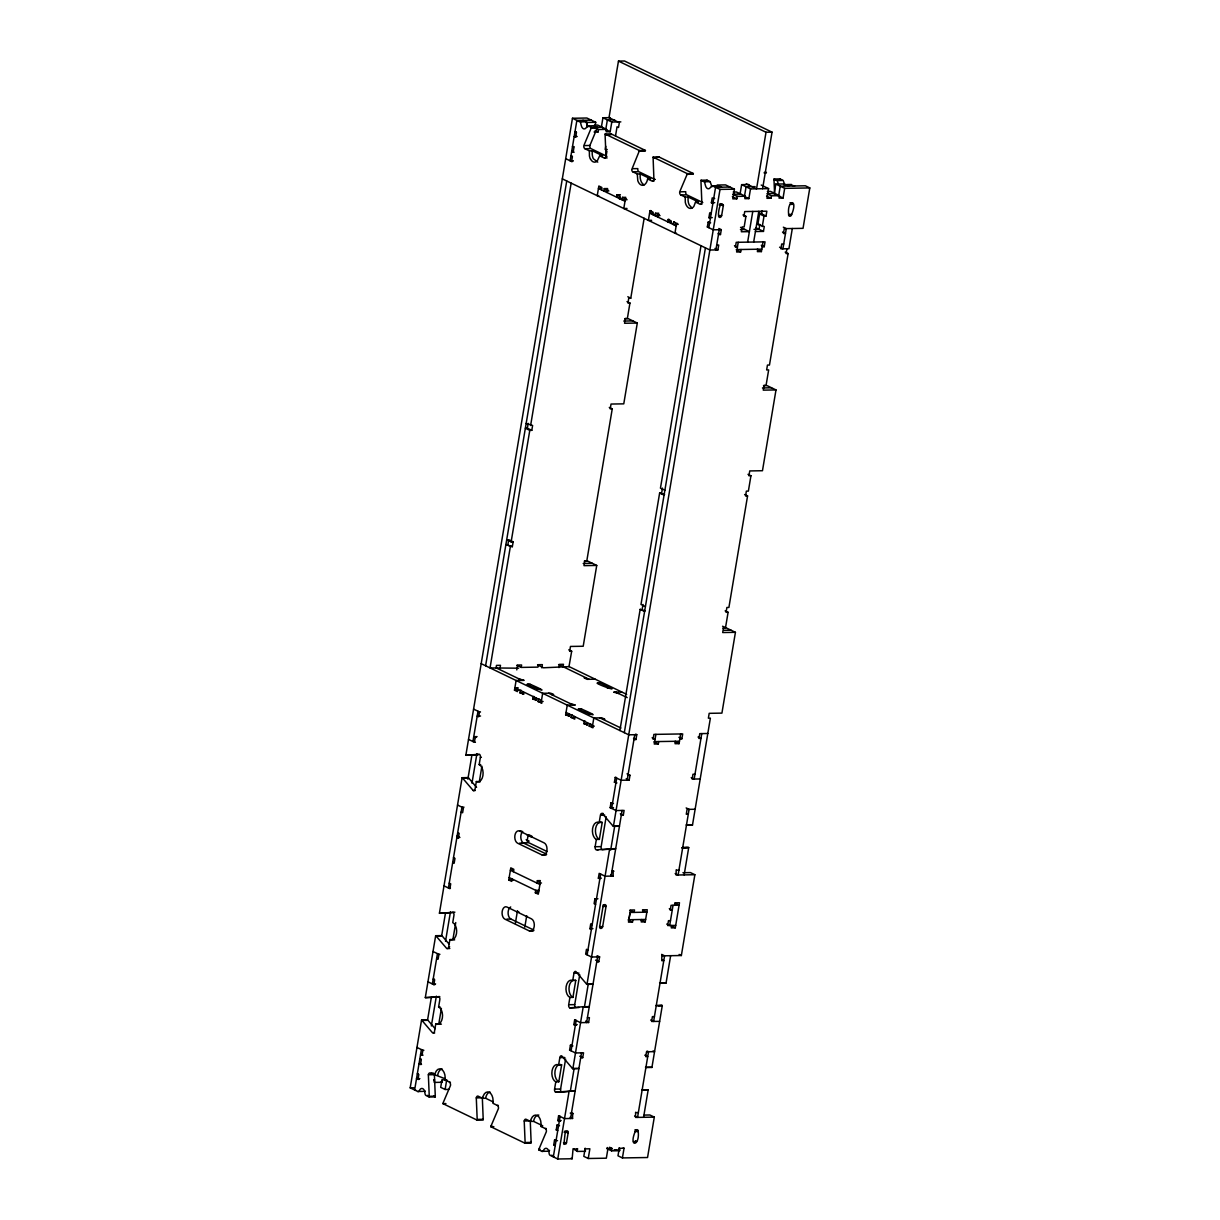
<?xml version="1.0" encoding="UTF-8"?>
<svg xmlns="http://www.w3.org/2000/svg" width="1220" height="1220" viewBox="0 0 1220 1220"><rect width="100%" height="100%" fill="white"/><g stroke="black" fill="none" stroke-linecap="round" stroke-linejoin="round"><path stroke-width="1.5" d="M723.384 205.173C719.846 199.592 717.909 214.308 718.626 215.62A1.891 1.449 -64.3 0 0 719.83 217.419A1.891 1.449 -64.3 0 0 721.645 215.574L723.384 205.173L720.059 203.572M454.892 912.163L439.871 913.307A2.531 1.525 89.1 0 1 439.429 913.201L462.105 777.704A2.531 1.525 89.1 0 1 462.502 778.009L473.238 790.56A2.531 1.525 89.1 0 0 475.114 788.852L476.334 781.578A8.845 5.353 89.1 0 0 482.922 775.584A8.845 5.353 89.1 0 0 479.17 764.604L480.39 757.33A2.531 1.525 89.1 0 0 479.323 754.204L466.299 755.302A2.531 1.525 89.1 0 1 465.872 755.195L572.454 118.264L580.415 122.213L581.315 125.66A5.048 3.065 89.1 0 0 586.042 127.948L587.887 125.812L591.456 127.429L583.846 145.592A2.531 1.525 89.1 0 0 584.929 148.718L589.351 150.853L589.428 155.992A8.815 5.337 89.1 0 0 590.465 159.012M637.282 173.972L637.785 180.697A8.845 5.353 89.1 0 0 642.589 185.303A8.845 5.353 89.1 0 0 647.24 180.56L647.606 178.944L650.626 178.898L640.302 173.926L637.282 173.972L632.86 171.837A2.531 1.525 89.1 0 1 631.731 169.641L639.204 151.204A2.516 1.525 89.1 0 0 639.387 150.533L645.41 150.441A2.516 1.525 89.1 0 1 645.227 151.097M685.213 197.076L685.289 202.215A8.815 5.337 89.1 0 0 686.326 205.25A8.876 5.368 89.1 0 0 691.038 208.361A8.815 5.337 89.1 0 0 693.875 206.348L695.537 202.062L698.557 202.017L688.232 197.03L685.213 197.076L680.79 194.941A2.531 1.525 89.1 0 1 679.708 191.814L687.134 174.307A2.516 1.525 89.1 0 0 687.317 173.652L693.341 173.545A2.516 1.525 89.1 0 1 693.158 174.216M693.341 173.545L659.105 157.044L653.081 157.136L653.92 179.37A2.531 1.525 89.1 0 1 652.029 181.078L647.606 178.944M659.105 157.044L654.027 157.853M422.761 1091.397L417.743 1091.488L410.195 1087.843L421.541 1020.103L427.564 1019.996A2.531 1.525 89.1 0 1 427.976 1020.301L435.128 1028.673M439.764 996.587L425.734 997.701A2.531 1.525 89.1 0 1 425.307 997.594L435.662 935.71L441.686 935.603A2.531 1.525 89.1 0 1 442.097 935.908L449.25 944.28M421.388 1049.581L414.632 1089.978L415.639 1089.963M437.446 953.628L432.368 983.93L435.586 983.884M472.933 741.531L478.011 711.245M485.606 665.784L566.736 181.002M427.549 1020.118L431.285 997.746M441.716 935.481L445.422 913.338M467.855 779.214L471.881 755.226M418.994 1079.364L417.987 1079.38L418.811 1074.53L417.332 1073.829L418.338 1073.813M421.495 1064.419L420.503 1064.435L421.312 1059.585L419.832 1058.869L420.839 1058.853M423.05 1055.132L422.044 1055.147L422.867 1050.298L416.966 1047.446M434.854 984.631L433.847 984.647L434.655 979.797L433.191 979.08L434.183 979.065M433.024 951.493L438.925 954.345L438.102 959.194L436.638 958.478L437.644 958.462M475.419 742.233L474.412 742.248L475.22 737.399L473.741 736.697L477.096 736.636M473.574 709.11L479.475 711.946L478.667 716.796L477.188 716.079L480.543 716.033M572.607 161.498L571.601 161.513L572.409 156.663L570.929 155.946L571.936 155.931M574.147 152.195L573.156 152.21L573.964 147.361L572.485 146.659L573.995 146.629M507.901 544.562L508.709 539.713L513.147 541.848L512.324 546.697L505.888 544.593L512.324 546.697M526.171 423.386L532.606 425.49L531.798 430.34L527.375 428.205L528.184 423.355M510.326 546.728L490.043 667.919L518.653 668.194M513.147 541.848L511.134 541.878L529.785 430.37L525.362 428.235L527.375 428.205M530.608 425.521L571.158 183.122M431.346 1025.989L436.348 996.145M445.513 941.306L450.454 911.782M471.972 783.194L476.913 753.67M438.758 996.603A2.531 1.525 89.1 0 1 439.825 999.729L438.605 1007.003A8.845 5.353 89.1 0 1 442.357 1017.983A8.845 5.353 89.1 0 1 435.769 1023.976L434.549 1031.251A2.531 1.525 89.1 0 1 432.673 1032.959L421.937 1020.408A2.531 1.525 89.1 0 0 421.541 1020.103M435.662 935.71A2.531 1.525 89.1 0 1 436.058 936.014L446.795 948.565A2.531 1.525 89.1 0 0 448.685 946.842L449.89 939.583A8.845 5.353 89.1 0 0 456.478 933.59A8.845 5.353 89.1 0 0 452.742 922.61L453.947 915.336A2.531 1.525 89.1 0 0 452.879 912.194M586.713 126.148L587.338 122.427L582.916 120.292M435.769 1023.976L438.788 1023.931L441.396 1008.376M449.89 939.583L452.91 939.522L455.746 922.564M476.334 781.578L479.353 781.532L481.915 766.175M499.956 668.56L500.49 665.327L496.479 665.403L496.067 667.828L522.145 680.394M433.939 1079.624L434.274 1082.414L442.311 1082.277L441.975 1079.502M594.903 127.139L595.711 122.29L586.866 118.02L572.454 118.264M594.094 131.989L598.105 131.928L598.517 129.503L595.558 128.07M441.777 1080.889L440.695 1087.34L445.117 1089.475L448.731 1089.414M601.323 127.459L602.939 117.76L610.183 117.638M445.117 1089.475L446.733 1079.791M605.745 129.595L607.362 119.895L614.605 119.773M594.491 125.157L597.708 125.096L606.553 129.366L606.157 131.791L610.168 131.729L611.799 122.03L602.939 117.76M516.777 669.902L517.585 665.053L521.611 664.991L521.199 667.416L537.944 667.126L538.355 664.702L542.381 664.641L541.832 667.874M762.591 188.703L772.046 132.156L624.503 61L618.464 61.107L609.009 117.654L619.333 122.64L618.525 127.49L617.045 126.773L615.505 136.015M517.844 689.193L517.433 691.618L514.489 690.184L516.106 680.501L524.142 680.363L519.186 678.976M605.76 146.293L605.212 149.526L607.224 149.496M606.05 156.495L606.935 151.25M601.399 189.847L601.811 187.422L598.852 186.004L597.236 195.703L598.745 195.673M523.853 694.211L519.888 692.792L520.299 690.367L521.306 690.352M607.621 188.551L604.266 188.612L603.854 191.037L608.887 190.96M522.846 694.226L523.258 691.801M606.813 192.455L607.224 190.03L604.266 188.612M536.632 700.371L532.683 698.968L533.094 696.544L534.101 696.529M620.4 194.727L617.061 194.773L616.649 197.198L620.172 197.35M535.641 700.387L536.038 697.962M619.363 198.967L620.004 196.206L617.061 194.773M542.046 702.979L538.096 701.576L538.493 699.151L539.499 699.136M625.814 197.335L622.459 197.381L622.063 199.805L627.08 199.729M512.125 878.964L511.729 881.389L508.77 879.971L510.799 867.847L513.757 869.28L513.346 871.705M541.039 702.995L542.671 693.295L550.708 693.173L553.666 694.592L551.654 694.622M622.459 197.381L625.418 198.814L623.786 208.513L627.004 208.452M515.313 923.586L517.478 910.669M558.928 667.599L559.462 664.366L563.487 664.29L563.076 666.715M524.813 927.109L526.72 915.702M626.653 694.363L568.993 666.562L571.677 651.266L568.733 649.848M609.283 407.45L612.242 408.868L586.82 560.773L584.807 560.803L583.999 565.653L596.732 565.439L583.206 646.249L570.472 646.447L569.664 651.297L571.677 651.266M627.004 301.599L629.947 303.017L627.385 318.374L625.372 318.405L624.564 323.254L637.297 323.041L623.771 403.85L611.037 404.049L610.229 408.898L612.242 408.868M629.947 303.017L627.949 303.063L628.757 298.214L630.77 298.183L644.145 218.273M541.482 883.005L536.952 883.082L537.364 880.657L540.308 882.075L538.279 894.199L535.336 892.781L535.732 890.356L538.752 890.31M569.587 716.262L565.638 714.859L567.254 705.16L575.306 705.023L570.335 703.635M651.007 210.648L650.016 210.663L648.384 220.362L651.602 220.317M568.581 716.277L568.993 713.852M575.001 718.87L571.051 717.467L571.448 715.042L572.454 715.027M658.769 213.225L655.414 213.271L655.018 215.696L660.035 215.62M573.995 718.885L574.407 716.46M657.961 217.129L658.373 214.705L655.414 213.271M587.796 725.031L583.831 723.628L584.243 721.203L585.249 721.188M669.216 219.432L668.209 219.447L667.797 221.872L671.336 222.01M586.789 725.046L587.186 722.636M593.21 727.638L589.245 726.236L589.657 723.811L590.663 723.795M674.63 222.04L673.623 222.055L673.211 224.48L678.244 224.388M592.203 727.669L593.82 717.97L601.856 717.833L604.815 719.251L602.802 719.297M673.623 222.055L676.566 223.473L674.95 233.172L676.459 233.142M578.478 1068.339A2.531 1.525 89.1 0 0 578.89 1068.644L572.851 1068.751A2.531 1.525 89.1 0 1 572.454 1068.446L561.718 1055.895A2.531 1.525 89.1 0 0 559.843 1057.603L558.623 1064.877A8.845 5.353 89.1 0 0 552.035 1070.87A8.845 5.353 89.1 0 0 555.786 1081.85L554.566 1089.109A2.531 1.525 89.1 0 0 555.634 1092.251L560.666 1092.174M592.6 983.945A2.531 1.525 89.1 0 0 593.011 984.25L586.988 984.357A2.531 1.525 89.1 0 1 586.576 984.052L575.84 971.501A2.531 1.525 89.1 0 0 573.964 973.209L572.744 980.484A8.845 5.353 89.1 0 0 566.156 986.477A8.845 5.353 89.1 0 0 569.908 997.441L568.688 1004.716A2.531 1.525 89.1 0 0 569.755 1007.857L574.788 1007.766M614.239 848.662L596.199 849.852A2.531 1.525 89.1 0 1 595.131 846.726L596.351 839.452A8.845 5.353 89.1 0 1 592.6 828.471A8.845 5.353 89.1 0 1 599.188 822.478L600.408 815.204A2.531 1.525 89.1 0 1 602.284 813.496L603.29 813.481M555.786 1081.85L558.806 1081.789L561.642 1064.831L558.623 1064.877M569.908 997.441L572.927 997.396L575.764 980.422A8.845 5.353 89.1 0 0 574.894 980.133M596.351 839.452L599.355 839.39L602.207 822.432L599.188 822.478M619.882 730.536L640.164 609.344L645.136 610.732M664.595 494.374L659.639 492.987L640.988 604.495L645.41 606.63M701.012 245.738L660.447 488.137L664.885 490.272M568.169 1091.595L561.673 1092.144A2.531 1.525 89.1 0 1 560.605 1089.018L565.607 1059.082M579.042 1007.476L575.794 1007.75A2.531 1.525 89.1 0 1 574.727 1004.624L579.729 974.688M606.172 816.683L601.155 846.619A2.531 1.525 89.1 0 0 602.238 849.76L615.246 848.647A2.531 1.525 89.1 0 1 615.688 848.754L609.649 848.861A2.531 1.525 89.1 0 0 609.222 848.754M642.178 609.298L642.986 604.464M661.652 492.956L662.46 488.107M555.222 1145.549L553.743 1144.848L554.551 1139.998L555.558 1139.983M557.723 1130.604L556.244 1129.888L557.052 1125.053L558.058 1125.023M560.285 1121.302L557.799 1120.601L558.607 1115.751L559.614 1115.736M580.72 1057.694L582.733 1057.664L583.541 1052.814L575.505 1052.951L569.603 1050.1L570.411 1045.25L571.417 1045.235M576.343 1025.349L573.857 1024.647L574.666 1019.813L575.672 1019.783M591.395 929.411L589.916 928.71L590.724 923.86L592.203 924.562M597.937 898.759L594.918 898.804L594.109 903.654L595.589 904.371M599.843 878.918L598.364 878.202L599.172 873.352L605.074 876.204L613.126 876.067L613.187 870.866M621.285 815.295L623.298 815.265L624.106 810.415L616.069 810.553L610.168 807.701L610.976 802.867L611.982 802.851M616.908 782.95L614.422 782.264L615.231 777.414L616.237 777.399M718.473 234.56L720.471 234.53L721.294 229.68L713.242 229.817L707.341 226.966L708.164 222.116L709.155 222.101M710.375 218.38L708.896 217.679L709.72 212.829L711.184 213.53M712.876 203.435L711.397 202.733L712.221 197.884L714.691 198.57M560.087 1116.468L553.331 1156.865L554.337 1156.85M571.082 1050.816L576.145 1020.515M587.125 954.863L600.652 874.069M611.632 808.418L616.71 778.116M624.32 732.671L705.434 247.873M708.82 227.683L715.576 187.285L729.987 187.041M585.112 1148.508L585.447 1151.299L577.395 1151.421L573.08 1148.691L572.165 1158.756L557.754 1159L569.099 1091.244L575.123 1091.153A2.531 1.525 89.1 0 0 574.681 1091.046L569.664 1091.138M572.851 1068.751L583.221 1006.851L589.245 1006.759A2.531 1.525 89.1 0 0 588.803 1006.653L583.785 1006.729M586.988 984.357L609.649 848.861M614.026 826.031L619.043 825.94A2.531 1.525 89.1 0 0 619.455 826.245L613.416 826.352L720.013 189.405L712.022 185.669L710.177 187.804A5.048 3.065 89.1 0 1 705.45 185.516L704.535 182.07L701.012 180.255A2.516 1.525 89.1 0 0 700.951 180.972L701.851 202.489A2.531 1.525 89.1 0 1 699.96 204.197L695.537 202.062M570.365 1091L574.117 1068.629M584.533 1006.347L588.238 984.189M610.686 850.081L614.697 826.092M599.645 926.651L603.031 906.46A1.891 1.449 -64.3 0 1 604.83 904.615A1.891 1.449 -64.3 0 1 606.035 906.399L602.665 926.605A1.891 1.449 -64.3 0 1 600.85 928.451A1.891 1.449 -64.3 0 1 599.645 926.651L602.665 926.605M566.446 1143.033L568.184 1132.648A1.891 1.449 -64.3 0 0 566.98 1130.848A1.891 1.449 -64.3 0 0 565.165 1132.694L563.899 1144.36L566.049 1143.902L565.333 1142.499M570.548 1118.496L581.528 1052.845M586.606 1022.558L597.587 956.907M611.113 876.097L622.093 810.461M627.171 780.159L634.766 734.699M715.896 249.917L719.282 229.711M558.607 1115.751L564.509 1118.603L572.561 1118.465L572.637 1113.265M574.666 1019.813L580.567 1022.65L588.62 1022.512L589.428 1017.678L587.415 1017.709M596.778 961.756L598.791 961.711L599.599 956.876L597.144 955.687M615.231 777.414L621.132 780.251L629.169 780.129L629.993 775.279L627.034 773.846M633.958 739.549L635.971 739.518L636.779 734.669L635.681 734.135M562.313 178.867L709.872 250.008L717.909 249.887L718.717 245.037L716.704 245.067M721.615 187.178L717.192 185.043L725.564 184.906L734.409 189.176L732.793 198.875L736.819 198.799L737.216 196.374L732.793 194.239L740.83 194.117M577.395 1151.421L577.06 1148.645M740.021 194.331L741.638 184.647L748.882 184.525M585.173 1148.279L583.816 1156.362L588.238 1158.497L606.34 1158.192L607.957 1148.508L607.224 1148.142M733.189 192.028L736.407 191.982L745.267 196.252L744.856 198.677L748.882 198.601L750.498 188.917L741.638 184.647M655.887 734.364L654.271 744.047L658.297 743.986L658.693 741.562M738.222 242.292L736.621 251.991L740.631 251.915L741.043 249.505M588.238 1158.497L589.87 1148.798L585.844 1148.874M742.98 214.964L745.923 216.382L744.169 226.889L742.157 226.92L741.348 231.769L749.385 231.632L740.54 227.362M629.688 910.257L634.125 912.392L634.522 909.967L630.511 910.029L628.483 922.152L632.494 922.076L632.905 919.651M747.631 242.139L752.77 211.441M618.464 61.107L766.023 132.248L756.553 188.81L746.228 183.823M753.67 242.033L758.809 211.335M755.424 231.541L763.461 231.404L764.269 226.554L757.833 224.45L759.602 213.942L761.6 213.912L762.149 210.679M641.613 919.514L641.217 921.939L645.227 921.878L647.256 909.754L643.245 909.815L642.833 912.24M619.287 1147.944L619.623 1150.735L611.571 1150.856L607.148 1148.721L607.346 1147.517M675.453 741.287L675.041 743.712L679.067 743.651L680.668 733.952M757.788 249.215L757.391 251.64L761.402 251.579L763.018 241.88M762.271 226.585L764.025 216.077L759.602 213.942M761.219 185.059L768.585 188.612L766.968 198.311L770.994 198.235L771.391 195.81L766.968 193.675L775.005 193.553M764.025 216.077L766.038 216.047L766.846 211.197L744.734 211.563L743.925 216.413L745.923 216.382M611.571 1150.856L611.982 1148.432L609.527 1147.257M679.875 738.801L681.888 738.771L682.697 733.921L653.889 734.394L653.066 739.244L655.079 739.213L652.136 737.78M762.225 246.73L764.223 246.699L765.047 241.85L736.224 242.322L735.416 247.172L737.429 247.141L734.471 245.723M775.813 184.083L774.197 193.766L783.057 198.037L784.673 188.353L775.813 184.083L784.201 183.946L788.623 186.08M619.348 1147.715L617.991 1155.797L622.413 1157.932L647.545 1157.521L654.301 1117.123L649.879 1114.988L644.251 1115.08M778.619 195.901L780.251 186.218L805.368 185.791L809.805 187.926L803.034 228.338L784.277 228.643L783.469 233.493L785.482 233.462L782.523 232.029M767.365 191.464L770.582 191.418L779.428 195.688L779.031 198.113L783.057 198.037M622.413 1157.932L624.045 1148.234L623.298 1147.883M654.301 1117.123L635.544 1117.428L635.62 1112.228M662.673 960.11L663.787 960.643L661.774 960.674L661.85 955.473M662.582 955.824L681.355 955.519L694.866 874.725L676.109 875.03L676.185 869.829M635.193 1131.535C628.346 1147.913 640.027 1146.358 638.197 1131.489A1.891 1.449 -64.3 0 0 637.008 1129.689A1.891 1.449 -64.3 0 0 635.193 1131.535L638.197 1131.489L634.888 1129.888M673.043 905.301L669.673 925.492L666.715 924.074M701.774 733.601L694.18 779.046L691.221 777.628M788.654 214.461C786.824 199.592 798.52 198.037 791.673 214.415A1.891 1.449 -64.3 0 1 789.859 216.26A1.891 1.449 -64.3 0 1 788.654 214.461L791.673 214.415M671.671 925.462L671.274 927.886L675.3 927.825L679.479 902.769L675.468 902.846L675.057 905.27M786.93 248.743L786.122 253.592L788.12 253.562L769.469 365.054L767.456 365.085L766.648 369.935L768.661 369.904L766.084 385.261L764.071 385.291L763.262 390.141L775.996 389.927L762.47 470.722L749.751 470.935L748.928 475.785L750.94 475.754L748.378 491.111L746.365 491.141L745.557 495.991L747.57 495.945L728.904 607.453L726.891 607.484L726.083 612.333L728.096 612.303L725.519 627.659L723.521 627.69L722.697 632.539L735.431 632.326L721.92 713.12L709.186 713.334L708.378 718.183L710.375 718.153L692.487 825.055L686.463 825.147A2.531 1.525 89.1 0 1 686.159 824.933M643.58 1117.291L648.155 1089.948A2.531 1.525 89.1 0 0 647.728 1089.841L642.696 1089.933M650.519 1067.149L645.487 1067.241A2.531 1.525 89.1 0 0 645.899 1067.546L651.922 1067.439L662.292 1005.554A2.531 1.525 89.1 0 0 661.85 1005.448L656.817 1005.524M664.641 982.756L659.608 982.847A2.531 1.525 89.1 0 0 660.02 983.152L666.059 983.045L670.634 955.702M684.145 874.893L688.721 847.549A2.531 1.525 89.1 0 0 688.293 847.442L681.782 847.991M792.314 228.506L788.943 248.712L780.891 248.834L781.715 244L783.713 243.954M588.345 125.919L593.911 125.721L597.48 127.322L589.885 145.485A2.531 1.525 89.1 0 0 590.953 148.626L606.935 156.328L605.989 156.267A2.531 1.525 89.1 0 1 604.098 157.975L599.676 155.84L597.159 161.116A8.86 5.368 89.1 0 1 590.465 159.012M530.349 1120.478A2.531 1.525 89.1 0 0 530.258 1120.905L531.142 1142.408A2.531 1.525 89.1 0 1 531.096 1143.14L525.058 1143.231L490.821 1126.731A2.531 1.525 89.1 0 1 491.004 1126.06L498.431 1108.568A2.531 1.525 89.1 0 0 497.348 1105.427L492.926 1103.292A8.845 5.353 89.1 0 0 489.189 1092.312A8.845 5.353 89.1 0 0 482.601 1098.305L478.179 1096.17A2.531 1.525 89.1 0 0 476.288 1097.893L477.188 1119.396A2.531 1.525 89.1 0 1 477.127 1120.128L483.166 1120.021A2.531 1.525 89.1 0 0 483.212 1119.304L482.327 1097.786A2.531 1.525 89.1 0 1 482.418 1097.36M546.895 1151.253L541.863 1151.344L538.752 1149.835A2.531 1.525 89.1 0 1 538.935 1149.179L546.362 1131.672A2.531 1.525 89.1 0 0 545.279 1128.53L540.856 1126.411A8.845 5.353 89.1 0 0 537.12 1115.431A8.845 5.353 89.1 0 0 530.532 1121.424L526.11 1119.289A2.531 1.525 89.1 0 0 524.219 1120.997L525.118 1142.515A2.531 1.525 89.1 0 1 525.058 1143.231M717.146 186.08L718.504 185.684M784.155 184.982L785.512 184.571M790.194 184.876L794.647 185.974M478.85 754.646L472.338 755.211A2.531 1.525 89.1 0 1 471.896 755.104L465.872 755.195M439.429 913.201L452.406 912.652M425.307 997.594L438.285 997.045M569.755 1007.857L582.779 1006.759A2.531 1.525 89.1 0 1 583.221 1006.851M585.554 1006.927L588.803 1006.653M658.587 1005.722L661.85 1005.448M555.634 1092.251L568.657 1091.153A2.531 1.525 89.1 0 1 569.099 1091.244M571.433 1091.321L574.681 1091.046M644.465 1090.116L647.728 1089.841M591.288 120.155L576.877 120.399L570.121 160.796L573.339 160.735M580.995 121.878L586.027 121.802L587.338 125.569A5.048 3.065 89.1 0 0 587.826 126.941M587.338 122.427L595.711 122.29M611.799 122.03L620.843 121.878M594.094 127.368L602.131 127.231M591.456 127.429L597.48 127.322M591.273 128.085L596.305 128.008M598.517 129.503L606.553 129.366M575.992 131.684L574.986 131.714L576.465 132.416L575.657 137.265L574.178 136.548L577.197 136.503M605.989 156.267L605.089 134.749A2.516 1.525 89.1 0 1 605.15 134.032L611.174 133.925L645.41 150.441M606.096 134.734L611.129 134.657A2.516 1.525 89.1 0 1 611.174 133.925M766.023 132.248L772.046 132.156M584.853 145.576L589.885 145.485M584.929 148.718L589.946 148.642M589.351 150.853L592.371 150.807L602.695 155.794L599.676 155.84M572.683 151.493L571.677 151.509L573.156 152.21M639.204 151.204L644.236 151.112M605.105 157.959L607.118 157.929M632.784 168.68L637.816 168.604L637.77 169.549A2.531 1.525 89.1 0 0 638.883 171.73L654.865 179.447M632.86 171.837L637.877 171.745M764.376 172.371L766.389 172.34A2.516 1.525 89.1 0 1 766.206 173.011L764.193 173.042M687.134 174.307L692.167 174.231M653.92 179.37L654.926 179.355M701.012 180.255L707.036 180.148L710.147 181.658L711.473 185.425A5.048 3.065 89.1 0 0 711.962 186.797M774.593 194.117L773.999 179.767A2.516 1.525 89.1 0 1 774.044 179.05L780.083 178.944L783.194 180.453L784.521 184.22M653.035 181.063L654.042 181.048M701.957 180.956L706.99 180.88A2.516 1.525 89.1 0 1 707.036 180.148M773.999 179.767L779.016 179.691M705.13 181.734L710.147 181.658M774.044 179.05L777.155 180.545L782.188 180.469M712.465 185.775L717.497 185.699M786.519 184.555L791.536 184.479M601.673 188.368L598.456 188.429L625.006 201.239M755.119 186.629L746.076 186.782L744.444 196.466L748.882 198.601M607.224 190.03L608.216 190.015M720.013 189.405L734.409 189.176M750.498 188.917L768.585 188.612M784.673 188.353L809.805 187.926M680.714 191.799L685.747 191.708A2.531 1.525 89.1 0 0 686.814 194.849L702.796 202.55M680.79 194.941L685.808 194.864M737.216 196.374L745.267 196.252M771.391 195.81L779.428 195.688M619.607 198.631L620.599 198.616M625.418 198.814L626.424 198.799M711.397 202.733L714.752 202.672M700.966 204.182L701.973 204.167M790.346 204.365L793.366 204.319L790.041 202.718M652.822 213.042L649.604 213.088L676.17 225.898M653.554 214.506L652.547 214.522L652.959 212.097L650.016 210.663M658.373 214.705L659.38 214.689M718.626 215.62L721.645 215.574M708.896 217.679L712.251 217.617M671.762 223.275L670.756 223.29L671.153 220.866L668.209 219.447M676.566 223.473L677.573 223.458M710.635 222.818L708.164 222.116M757.833 224.45L759.846 224.419L759.038 229.268L754.006 229.345M707.341 226.966L708.347 226.95M740.448 229.573L744.962 229.497M737.002 249.566L761.798 249.154M624.808 318.832L628.437 318.771L637.297 323.041M623.771 321.058L632.875 320.906M763.506 385.718L767.151 385.657L775.996 389.927M762.47 387.945L771.574 387.792M529.785 430.37L531.798 430.34M584.243 561.23L587.872 561.169L596.732 565.439M583.206 563.457L592.31 563.304M722.941 628.117L726.586 628.056L735.431 632.326M723.734 630.313L731.009 630.191M569.115 666.623L543.449 667.782L537.547 664.93M586.195 677.862L584.182 677.893L587.14 679.326L595.177 679.189M527.482 684.481L530.502 684.42C562.908 698.526 514.596 681.385 530.502 684.42M597.51 683.322L600.53 683.276C632.921 697.382 584.624 680.226 600.53 683.276M518.103 687.714L514.886 687.76L541.451 700.57M537.318 689.224L540.338 689.163M607.346 688.065L610.366 688.019M514.489 690.184L517.829 690.139M519.888 692.792L524.249 692.731M621.742 691.999L613.691 692.136L618.662 693.524M532.683 698.968L536.038 698.908M538.096 701.576L543.113 701.485M578.631 709.14L581.65 709.095C614.057 723.201 565.745 706.044 581.65 709.095M479.475 711.946L480.482 711.931M588.467 713.883L591.486 713.837M565.638 714.859L568.993 714.798M571.051 717.467L575.398 717.39M583.831 723.628L588.192 723.551M589.245 726.236L594.277 726.159M636.779 734.669L628.742 734.806L481.183 663.649M707.813 733.495L699.777 733.632L698.953 738.481L700.966 738.451L698.023 737.033M475.22 737.399L476.227 737.383M654.667 741.623L679.448 741.226M480.39 757.33L481.397 757.315M479.17 764.604L480.68 764.589M462.105 777.704L468.129 777.597A2.531 1.525 89.1 0 1 468.541 777.903L476.578 787.327M463.508 777.994L468.541 777.903M627.98 775.31L629.993 775.279M694.988 774.197L692.975 774.242L692.167 779.077L700.204 778.955M614.422 782.264L615.429 782.234M473.238 790.56L475.251 790.529M613.462 803.553L610.976 802.867M463.966 807.152L461.953 807.182L448.426 887.992L450.439 887.946M610.168 807.701L613.507 807.655M695.141 809.256L687.089 809.378L686.28 814.228L688.293 814.197M601.414 815.189L604.754 815.128M687.058 824.827L692.091 824.75A2.531 1.525 89.1 0 0 692.487 825.055M546.194 854.976L542.183 855.037L517.585 843.188A6.313 3.828 89.1 0 1 514.916 835.349A6.313 3.828 89.1 0 1 519.613 831.064L521.626 831.034M521.809 842.868L528.839 842.745L547.17 851.575M519.598 843.142L523.609 843.081L546.667 854.198M595.131 846.726L600.149 846.634M687.287 847.458L682.255 847.549A2.531 1.525 89.1 0 1 682.697 847.656L688.721 847.549M597.205 849.837L598.212 849.821M513.605 870.226L510.387 870.272L539.911 884.5M611.921 871.263L613.934 871.217M676.917 870.18L678.93 870.15M682.941 872.712L690.444 872.59L694.866 874.725M598.364 878.202L601.384 878.156M508.77 879.971L513.3 879.894M537.364 880.657L540.368 880.611M535.336 892.781L538.34 892.735M603.031 906.46L606.035 906.399L603.092 904.981M516.929 912.026L518.942 911.996A2.531 1.525 89.1 0 1 518.607 911.935M506.879 919.102L510.905 919.041L533.963 930.159M645.624 919.453L628.864 919.727L630.084 912.453L646.844 912.179L642.406 910.044M670.481 920.658L668.468 920.688L667.66 925.538L675.697 925.401M589.916 928.71L592.935 928.649M529.465 930.997A6.313 3.828 89.1 0 0 534.177 926.712A6.313 3.828 89.1 0 0 531.493 918.873L506.91 907.009A6.313 3.828 89.1 0 0 502.198 911.294A6.313 3.828 89.1 0 0 504.882 919.133L529.465 930.997L533.491 930.921M436.058 936.014L441.091 935.923M448.685 946.842L449.677 946.827M447.801 948.55L449.814 948.504M438.925 954.345L439.917 954.33M599.599 956.876L591.563 956.998L585.661 954.162L586.469 949.312L587.948 950.014M573.964 973.209L578.981 973.118M572.744 980.484L575.764 980.422M586.576 984.052L591.608 983.961M569.694 1004.701L574.727 1004.624M438.605 1007.003L440.115 1006.988M662.292 1005.554L656.253 1005.646A2.531 1.525 89.1 0 0 655.811 1005.554M421.937 1020.408L426.969 1020.316M654.423 1016.595L652.41 1016.626L651.602 1021.476L659.639 1021.353M573.857 1024.647L577.212 1024.602M433.679 1032.944L434.686 1032.928M572.897 1045.952L570.411 1045.25M422.867 1050.298L423.874 1050.283M569.603 1050.1L570.609 1050.084M421.586 1054.415L420.58 1054.431L422.044 1055.147M559.843 1057.603L564.86 1057.526M421.037 1063.688L419.024 1063.718L420.503 1064.435M572.454 1068.446L577.472 1068.354M431.239 1073.051L433.252 1073.02M434.488 1074.24A2.531 1.525 89.1 0 0 434.396 1074.683L435.281 1096.185A2.531 1.525 89.1 0 1 435.235 1096.917L429.196 1097.009A2.531 1.525 89.1 0 0 429.257 1096.292L428.357 1074.774L433.39 1074.698M428.357 1074.774A2.531 1.525 89.1 0 1 430.248 1073.066L445.254 1078.8M419.863 1078.617L416.523 1078.678L417.987 1079.38M433.664 1080.005L434.671 1079.99M442.723 1079.852L445.727 1079.807M434.671 1075.201A8.845 5.353 89.1 0 1 441.259 1069.208A8.845 5.353 89.1 0 1 444.995 1080.173L446.505 1080.157M444.995 1080.173L450.424 1082.293M410.195 1087.843L413.809 1087.782M555.573 1089.094L560.605 1089.018M648.155 1089.948L642.132 1090.039A2.531 1.525 89.1 0 0 641.689 1089.948M427.091 1095.499L428.098 1095.468M430.263 1096.277L435.281 1096.185M476.288 1097.893L481.32 1097.802M482.601 1098.305L485.621 1098.259L493.185 1101.919M449.417 1082.308A2.531 1.525 89.1 0 1 450.5 1085.449L443.074 1102.956A2.531 1.525 89.1 0 0 442.89 1103.612L445.91 1103.566M497.348 1105.427L498.355 1105.411M573.37 1113.616L570.258 1113.113M636.352 1112.579L638.365 1112.548M478.194 1119.38L483.212 1119.304M524.219 1120.997L529.251 1120.921M557.799 1120.601L561.154 1120.555M530.532 1121.424L533.552 1121.378L542.732 1125.801M491.004 1126.06L492.011 1126.045M490.821 1126.731L493.841 1126.67M559.538 1125.74L557.052 1125.053M540.856 1126.411L542.366 1126.38M545.279 1128.53L546.285 1128.515M556.244 1129.888L557.25 1129.872M557.54 1140.685L554.551 1139.998M526.125 1142.499L531.142 1142.408M563.472 1142.789L566.492 1142.744M633.5 1141.63L636.52 1141.584L635.407 1141.051M553.743 1144.848L554.749 1144.833M538.935 1149.179L539.942 1149.164M573.781 1149.072L577.807 1148.996M607.957 1148.508L611.982 1148.432M620.019 1148.31L624.045 1148.234M538.752 1149.835L539.758 1149.82M607.148 1148.721L610.366 1148.676M614.133 1149.758L619.928 1150.048M551.226 1155.355L552.233 1155.325M597.769 162.138L593.347 158.707A8.845 5.353 89.1 0 1 592.371 150.807M766.557 196.1L770.994 198.235M602.802 128.161L610.168 131.729M605.15 134.032L639.387 150.533M653.081 157.136L687.317 173.652M595.162 130.494L598.105 131.928M732.381 196.664L736.819 198.799M758.657 212.493L766.038 216.047M783.331 227.179L786.29 228.613L782.904 248.804L779.58 247.202M720.38 204.045L723.338 205.478L719.221 204.99M756.08 227.85L763.461 231.404M785.177 252.128L788.12 253.562M761.28 245.281L764.223 246.699M718.824 228.491L721.294 229.68M756.979 249.444L761.402 251.579M565.699 158.661L571.601 161.513M718.016 233.34L720.471 234.53M736.209 249.78L740.631 251.915M714.95 248.453L717.909 249.887M627.812 296.75L630.77 298.183M747.997 474.336L750.94 475.754M744.612 494.527L747.57 495.945M659.639 492.987L664.061 495.122M725.137 610.884L728.096 612.303M722.575 626.226L725.519 627.659M506.712 539.743L511.134 541.878M640.164 609.344L644.602 611.479M558.592 664.549L589.153 679.296M615.703 692.091L627.187 697.626M678.93 737.337L681.888 738.771M516.777 665.281L521.199 667.416M674.645 741.516L679.067 743.651M653.859 741.851L658.297 743.986M548.695 693.204L573.293 705.053M599.843 717.863L620.965 728.05M633.515 738.329L635.971 739.518M566.049 712.434L592.6 725.244M626.226 778.695L629.169 780.129M686.159 807.93L689.102 809.348L678.122 874.999L675.163 873.581M468.511 739.396L474.412 742.248M620.339 813.847L623.298 815.265M674.66 903.059L679.082 905.194L671.046 905.331L670.222 910.181L672.235 910.151L669.292 908.717M528.977 834.831L531.935 836.249L527.909 836.31L527.101 841.159L529.114 841.129L526.155 839.711M519.613 831.064L544.212 842.928A6.313 3.828 89.1 0 1 546.88 850.767A6.313 3.828 89.1 0 1 542.183 855.037M610.656 874.893L613.126 876.067M526.964 834.861L531.401 836.996M457.53 805.047L463.432 807.899L462.609 812.749L461.145 812.032M670.863 925.69L675.3 927.825M640.805 919.743L645.227 921.878M457.698 832.635L459.162 833.351L458.354 838.201L456.875 837.484L459.894 837.438L456.951 836.02M594.918 898.804L596.397 899.521M628.071 919.941L632.494 922.076M679.143 954.452L681.355 955.519M509.182 877.546L538.691 891.774M661.652 954.375L664.595 955.794L653.615 1021.445L650.657 1020.027M453.504 857.69L454.968 858.392L454.16 863.241L452.681 862.54M449.234 883.143L450.714 883.844L449.905 888.694L444.004 885.857M595.589 960.17L598.791 961.711M653.096 1050.938L654.576 1051.64L646.524 1051.777L645.716 1056.627L647.728 1056.596L644.785 1055.178M585.661 1021.094L588.62 1022.512M647.073 1051.03L648.537 1051.747L637.557 1117.398L634.598 1115.98M427.945 981.795L433.847 984.647M579.774 1056.245L582.733 1057.664M635.361 1141.356L636.459 1141.889M570.091 1117.276L572.561 1118.465M564.86 1131.047L568.184 1132.648L564.052 1132.16M441.198 1081.744L442.311 1082.277M571.051 1158.222L572.165 1158.756M433.679 1096.155L435.235 1096.917M429.196 1097.009L426.085 1095.514A2.531 1.525 89.1 0 1 424.972 1093.227A5.048 3.065 89.1 0 0 422.73 1088.652A5.048 3.065 89.1 0 0 419.405 1090.543A2.531 1.525 89.1 0 1 417.743 1091.488M442.89 1103.612L477.127 1120.128M557.754 1159L550.22 1155.37A2.531 1.525 89.1 0 1 549.091 1153.083A5.048 3.065 89.1 0 0 546.85 1148.508A5.048 3.065 89.1 0 0 543.525 1150.399A2.531 1.525 89.1 0 1 541.863 1151.344M777.155 180.545L778.482 184.311M644.038 184.891L642.513 183.701A8.83 5.353 89.1 0 1 640.302 173.926M691.969 208.01L689.208 204.929A8.845 5.353 89.1 0 1 688.232 197.03M602.284 813.496L613.019 826.047A2.531 1.525 89.1 0 0 613.416 826.352M666.059 983.045A2.531 1.525 89.1 0 1 665.647 982.74M651.922 1067.439A2.531 1.525 89.1 0 1 651.526 1067.134M616.253 1149.728A2.531 1.525 89.1 0 1 614.91 1150.14M510.905 919.041A6.313 3.828 89.1 0 1 508.099 913.033A6.313 3.828 89.1 0 1 510.707 906.948M523.609 843.081A6.313 3.828 89.1 0 1 520.833 837.698A6.313 3.828 89.1 0 1 522.739 831.476M480.222 781.822A8.845 5.353 89.1 0 1 479.353 781.532M599.355 839.39A8.845 5.353 89.1 0 1 595.619 828.426A8.845 5.353 89.1 0 1 602.207 822.432M445.895 913.201A2.531 1.525 89.1 0 1 445.452 913.094M454.663 939.873A8.845 5.353 89.1 0 1 452.91 939.522M431.773 997.594A2.531 1.525 89.1 0 1 431.331 997.502M439.657 1024.22A8.845 5.353 89.1 0 1 438.788 1023.931M441.411 1024.083A8.845 5.353 89.1 0 1 440.542 1024.266M558.806 1081.789A8.845 5.353 89.1 0 1 555.054 1070.824A8.845 5.353 89.1 0 1 561.642 1064.831M572.927 997.396A8.845 5.353 89.1 0 1 568.993 988.581A8.845 5.353 89.1 0 1 573.125 980.27M549.564 1150.292A2.531 1.525 89.1 0 1 547.902 1151.238M425.109 1090.985A2.531 1.525 89.1 0 1 423.767 1091.381M533.552 1121.378A8.845 5.353 89.1 0 1 538.813 1115.034M485.621 1098.259A8.845 5.353 89.1 0 1 489.998 1091.976M437.69 1075.155A8.845 5.353 89.1 0 1 442.067 1068.872M780.022 179.675A2.516 1.525 89.1 0 1 780.083 178.944"/></g></svg>
